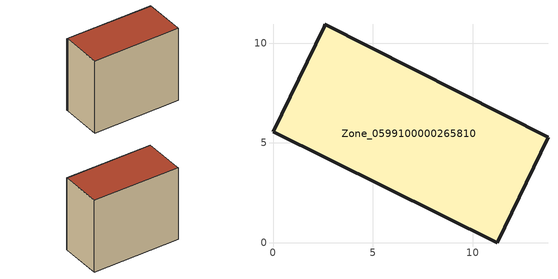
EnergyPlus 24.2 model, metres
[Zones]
Zone_0599100000265810
 floor ground (C_G): 2.56,10.81 2.59,10.94 13.77,5.28 11.24,0 0,5.57 z0
 wall outside (C_F): 11.24,0 13.77,5.28 2.59,10.94 2.56,10.81 0,5.57 11.24,0 z0:10.8
 roof outside (C_R): 2.59,10.94 2.56,10.81 0,5.57 11.24,0 13.77,5.28 z10.8
[BUILDING]
Pand.0599100000265810: North Axis=0; Terrain=City; Loads Convergence Tolerance Value=0.04; Temperature Convergence Tolerance Value=0.4; Solar Distribution=FullExterior; Maximum Number of Warmup Days=25; Minimum Number of Warmup Days=1
[Site:Location]
Rotterdam.The.Hague.AP_ZH_NLD Design_Conditions: Latitude=51.96; Longitude=4.45; Time Zone=1; Elevation=-4.5
[SITE:GROUNDTEMPERATURE:BUILDINGSURFACE]
18, 18, 18, 18, 18, 18, 18, 18, 18, 18, 18, 18
[MATERIAL] Thermal Absorptance=0.9; Solar Absorptance=0.7; Visible Absorptance=0.7
Name | Roughness | Thickness | Conductivity | Density | Specific Heat
G.TI.1946 | MediumSmooth | 0.15 | 1 | 540 | 1210
F.TI.1946 | Rough | 0.3 | 0.857143 | 1920 | 840
R.TI.1946 | MediumRough | 0.2 | 0.1 | 1500 | 1000
[CONSTRUCTION]
C_G: G.TI.1946
C_F: F.TI.1946
C_R: R.TI.1946
[ZONE]
Zone_0599100000265810: Type=1; Multiplier=1; Ceiling Height=Autocalculate; Volume=Autocalculate; Floor Area=autocalculate; Part of Total Floor Area=Yes
[ZONEINFILTRATION:DESIGNFLOWRATE]
Infil_Zone_0599100000265810: Zone or ZoneList or Space or SpaceList=Zone_0599100000265810; Schedule=AlwaysOn; Design Flow Rate Calculation Method=Flow/Area; Flow Rate per Floor Area=0.003; Constant Term Coefficient=1; Temperature Term Coefficient=0; Velocity Term Coefficient=0; Velocity Squared Term Coefficient=0
[HVACTEMPLATE:ZONE:IDEALLOADSAIRSYSTEM]
Zone_0599100000265810: Maximum Heating Supply Air Temperature=50; Minimum Cooling Supply Air Temperature=13; Maximum Heating Supply Air Humidity Ratio=0.0156; Minimum Cooling Supply Air Humidity Ratio=0.0077; Heating Limit=NoLimit; Cooling Limit=NoLimit; Dehumidification Control Type=ConstantSensibleHeatRatio; Cooling Sensible Heat Ratio=0.7; Dehumidification Setpoint=60; Humidification Control Type=None; Humidification Setpoint=30; Outdoor Air Method=None; Outdoor Air Flow Rate per Person=0.00944; Outdoor Air Flow Rate per Zone Floor Area=0; Outdoor Air Flow Rate per Zone=0; Demand Controlled Ventilation Type=None; Outdoor Air Economizer Type=NoEconomizer; Heat Recovery Type=None; Sensible Heat Recovery Effectiveness=0.7; Latent Heat Recovery Effectiveness=0.65
[ZONECONTROL:THERMOSTAT]
ThermostatControl_Zone_0599100000265810: Zone or ZoneList=Zone_0599100000265810; Control Type Schedule=DualSetpointControlType; Control 1=Thermostat_Zone_0599100000265810; Temperature Difference Between Cutout And Setpoint=0
[THERMOSTATSETPOINT:DUALSETPOINT]
Thermostat_Zone_0599100000265810: Heating Setpoint Temperature Schedule=HeatingSetpoint_Zone_0599100000265810; Cooling Setpoint Temperature Schedule=CoolingSetpoint_Zone_0599100000265810
[SCHEDULE:COMPACT]
HeatingSetpoint_Zone_0599100000265810: Through: 12/31, For: AllDays, Until: 24:00, 21
CoolingSetpoint_Zone_0599100000265810: Through: 12/31, For: AllDays, Until: 24:00, 24
DualSetpointControlType: Through: 12/31, For: AllDays, Until: 24:00, 4
AlwaysOn: Through: 12/31, For: AllDays, Until: 24:00, 1
